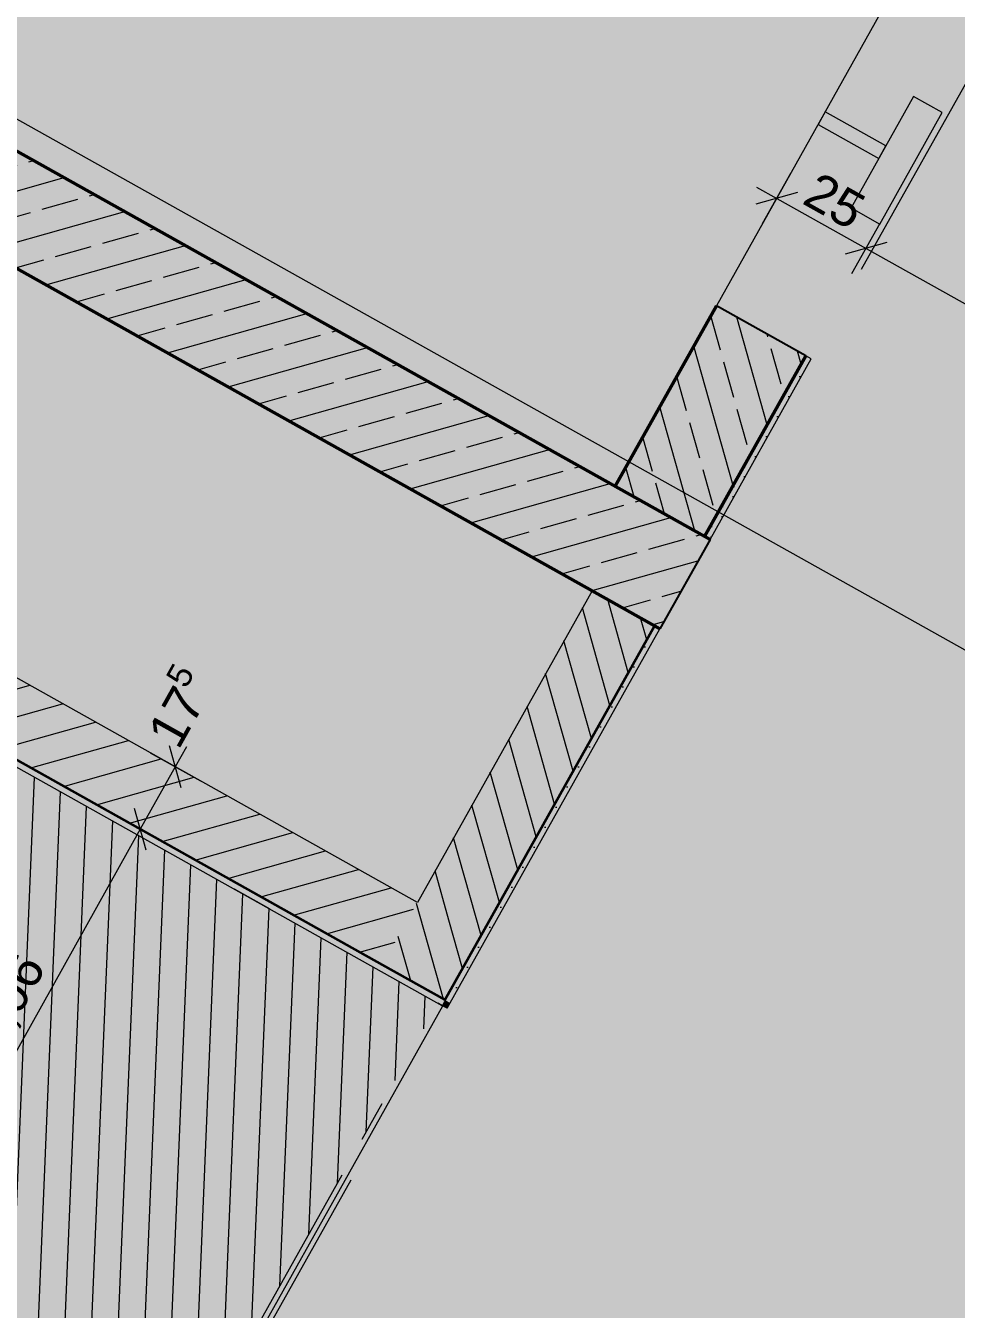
# Model space of a CAD drawing. Header units: metres. Extents: x -27.1 to 50.1, y 105.7 to 163.4.
# Drawn here: x -0.727 to 1.544, y 121.858 to 124.991 of the extents above; entities that cross this region are included whole.
import ezdxf

# ---------------------------------------------------------------- set-up
doc = ezdxf.new("R2010")
doc.units = ezdxf.units.M
doc.header["$MEASUREMENT"] = 0
for name, pattern in [('Punktlinie', [0.0035, 0, -0.0035]), ('Punktlinie_ eng', [0.00075, 0, -0.00075]), ('Strichlinie', [0.004, 0.003, -0.001]), ('Strichlinie-unter-Schnitt', [0.0024, 0.0016, -0.0008]), ('Strichlinie-über-Schnitt', [0.0023, 0.0008, -0.0015]), ('Strichpunktlinie', [0.006703, 0.003528, -0.001764, 0, -0.001411])]:
    doc.linetypes.add(name, pattern=pattern)
for name, color, linetype in [('00  Raster', 7, 'Continuous'), ('10  Wand Massiv', 7, 'Continuous'), ('10  Wand Massiv_Schnittschraffur', 7, 'Continuous'), ('10  Wand Massiv_Tür', 7, 'Continuous'), ('20  Decke Abhangdecke', 7, 'Continuous'), ('20  Decke Abhangdecke_Deckschraffur', 7, 'Continuous'), ('40  Bemaßung 1_ 50 Deckenspiegel', 7, 'Continuous'), ('50  NUF - Raumstempel', 7, 'Continuous'), ('Neubau_10  Treppen + Rampen', 7, 'Continuous')]:
    doc.layers.add(name, color=color, linetype=linetype)
doc.styles.add('ERSTELLTER_STIL_1', font='arial.ttf')
pattern_1 = [(15.73796, (0, 0), (-0.03254858, 0.11550147), []), (15.73796, (-0.01627, 0.05775), (-0.03254858, 0.11550147), [0.09, -0.03])]
pattern_2 = [(87.605446, (0, 0), (-0.02497817, 0.001044517), [0, -0.025])]
pattern_3 = [(105.737995, (0, 0), (0.062563284, 0.01763052), [])]

msp = doc.modelspace()

# ---------------------------------------------------------------- hatches: boundary and pattern name
at = {"layer": '10  Wand Massiv_Schnittschraffur', "linetype": 'Continuous', "lineweight": 0, "true_color": 0xffffff}
for points in [[(-1.7219, 124.9437), (0.6554, 123.6117), (0.9433, 123.737), (-1.5997, 125.1618)], [(0.959, 124.3071), (0.7121, 123.8665), (0.9302, 123.7443), (1.1771, 124.1849)], [(-2.1481, 124.183), (-2.2216, 124.0236), (0.1436, 122.6983), (0.2291, 122.851)], [(1.1771, 124.1849), (0.9302, 123.7443), (0.9433, 123.737), (1.1902, 124.1775)], [(-2.2216, 124.0236), (-2.2279, 124.0099), (0.2889, 122.5997), (0.2963, 122.6128)], [(0.9206, 123.7271), (0.808, 123.5262), (0.8211, 123.5189), (0.9433, 123.737)], [(0.9206, 123.7271), (0.6554, 123.6117), (0.808, 123.5262)], [(0.2291, 122.851), (0.3818, 122.7654), (0.808, 123.5262), (0.6554, 123.6117)], [(0.2963, 122.6128), (0.3093, 122.6054), (0.8211, 123.5189), (0.808, 123.5262)], [(0.2291, 122.851), (0.1436, 122.6983), (0.2963, 122.6128)], [(0.2963, 122.6128), (0.3818, 122.7654), (0.2291, 122.851)], [(0.2963, 122.6128), (0.2889, 122.5997), (0.302, 122.5924)], [(0.302, 122.5924), (0.3093, 122.6054), (0.2963, 122.6128)]]:
    msp.add_hatch(color=7, dxfattribs=at).paths.add_polyline_path(points)
at = {"layer": '10  Wand Massiv_Schnittschraffur', "linetype": 'Continuous', "lineweight": 13, "true_color": 0x000100}
h = msp.add_hatch(dxfattribs=at)
h.set_pattern_fill('Beton__Stahlbeton_0001', color=98, style=0, pattern_type=2)
h.set_pattern_definition(pattern_1)
h.paths.add_polyline_path([(-1.7219, 124.9437), (0.6554, 123.6117), (0.9433, 123.737), (-1.5997, 125.1618)])
h = msp.add_hatch(dxfattribs=at)
h.set_pattern_fill('Beton__Stahlbeton_0001', color=98, style=0, pattern_type=2)
h.set_pattern_definition([(105.73796, (0, 0), (0.11550147, 0.03254858), []), (105.73796, (-0.05775, -0.01627), (0.11550147, 0.03254858), [0.09, -0.03])])
h.paths.add_polyline_path([(0.959, 124.3071), (0.7121, 123.8665), (0.9302, 123.7443), (1.1771, 124.1849)])
h = msp.add_hatch(dxfattribs=at)
h.set_pattern_fill('MW_Kalksandstein_0001', color=98, style=0, pattern_type=2)
h.set_pattern_definition([(15.738, (0, 0), (-0.017630525, 0.062563282), [])])
h.paths.add_polyline_path([(-2.1481, 124.183), (-2.2216, 124.0236), (0.1436, 122.6983), (0.2291, 122.851)])
h = msp.add_hatch(dxfattribs=at)
h.set_pattern_fill('Gips_0001', color=98, style=0, pattern_type=2)
h.set_pattern_definition(pattern_2)
h.paths.add_polyline_path([(1.1771, 124.1849), (0.9302, 123.7443), (0.9433, 123.737), (1.1902, 124.1775)])
h = msp.add_hatch(dxfattribs=at)
h.set_pattern_fill('Gips_0001', color=98, style=0, pattern_type=2)
h.set_pattern_definition(pattern_2)
h.paths.add_polyline_path([(-2.2216, 124.0236), (-2.2279, 124.0099), (0.2889, 122.5997), (0.2963, 122.6128)])
h = msp.add_hatch(dxfattribs=at)
h.set_pattern_fill('Beton__Stahlbeton_0001', color=98, style=0, pattern_type=2)
h.set_pattern_definition(pattern_1)
h.paths.add_polyline_path([(0.9206, 123.7271), (0.808, 123.5262), (0.8211, 123.5189), (0.9433, 123.737)])
h = msp.add_hatch(dxfattribs=at)
h.set_pattern_fill('Beton__Stahlbeton_0001', color=98, style=0, pattern_type=2)
h.set_pattern_definition(pattern_1)
h.paths.add_polyline_path([(0.9206, 123.7271), (0.6554, 123.6117), (0.808, 123.5262)])
h = msp.add_hatch(dxfattribs=at)
h.set_pattern_fill('MW_Kalksandstein_0001', color=98, style=0, pattern_type=2)
h.set_pattern_definition(pattern_3)
h.paths.add_polyline_path([(0.2291, 122.851), (0.3818, 122.7654), (0.808, 123.5262), (0.6554, 123.6117)])
h = msp.add_hatch(dxfattribs=at)
h.set_pattern_fill('Gips_0001', color=98, style=0, pattern_type=2)
h.set_pattern_definition(pattern_2)
h.paths.add_polyline_path([(0.2963, 122.6128), (0.3093, 122.6054), (0.8211, 123.5189), (0.808, 123.5262)])
h = msp.add_hatch(dxfattribs=at)
h.set_pattern_fill('MW_Kalksandstein_0001', color=98, style=0, pattern_type=2)
h.set_pattern_definition(pattern_3)
h.paths.add_polyline_path([(0.2291, 122.851), (0.1436, 122.6983), (0.2963, 122.6128)])
h = msp.add_hatch(dxfattribs=at)
h.set_pattern_fill('MW_Kalksandstein_0001', color=98, style=0, pattern_type=2)
h.set_pattern_definition(pattern_3)
h.paths.add_polyline_path([(0.2963, 122.6128), (0.3818, 122.7654), (0.2291, 122.851)])
h = msp.add_hatch(dxfattribs=at)
h.set_pattern_fill('Gips_0001', color=98, style=0, pattern_type=2)
h.set_pattern_definition(pattern_2)
h.paths.add_polyline_path([(0.2963, 122.6128), (0.2889, 122.5997), (0.302, 122.5924)])
h = msp.add_hatch(dxfattribs=at)
h.set_pattern_fill('Gips_0001', color=98, style=0, pattern_type=2)
h.set_pattern_definition(pattern_2)
h.paths.add_polyline_path([(0.302, 122.5924), (0.3093, 122.6054), (0.2963, 122.6128)])
at = {"layer": '20  Decke Abhangdecke_Deckschraffur', "linetype": 'Continuous', "lineweight": 18, "true_color": 0xffd5aa}
h = msp.add_hatch(dxfattribs=at)
h.set_pattern_fill('Mauerwerk_0001', color=41, style=0, pattern_type=2)
h.set_pattern_definition([(87.605446, (0, 0), (-0.06494324, 0.002715745), [])])
h.paths.add_polyline_path([(-0.7365, 120.79), (0.2802, 122.6046), (-2.2279, 124.0099), (-3.2446, 122.1953)])
at = {"layer": 'Neubau_10  Treppen + Rampen', "linetype": 'Continuous', "lineweight": 0, "true_color": 0x8f8f8f}
msp.add_hatch(color=252, dxfattribs=at).paths.add_polyline_path([(-3.5879, 121.6135), (0.2748, 119.4492), (3.5582, 125.3093), (-0.3044, 127.4736)])

# ---------------------------------------------------------------- linework, layer by layer
at = {"layer": '00  Raster', "color": 7, "linetype": 'Strichpunktlinie', "lineweight": 13, "ltscale": 1000}
msp.add_line((2.2962, 123.0569), (-17.3132, 134.0441), dxfattribs=at)
at = {"layer": '10  Wand Massiv', "color": 7, "linetype": 'Continuous', "lineweight": 25, "ltscale": 1000}
msp.add_line((1.1771, 124.1849), (0.959, 124.3071), dxfattribs=at)
at = {"layer": '10  Wand Massiv', "color": 7, "linetype": 'Continuous', "lineweight": 50, "ltscale": 1000}
for p, q in [((0.9302, 123.7443), (1.1771, 124.1849)), ((0.6554, 123.6117), (0.808, 123.5262)), ((0.6554, 123.6117), (0.808, 123.5262)), ((0.808, 123.5262), (0.8211, 123.5189)), ((0.808, 123.5262), (0.8211, 123.5189))]:
    msp.add_line(p, q, dxfattribs=at)
at = {"layer": '10  Wand Massiv', "color": 7, "linetype": 'Continuous', "lineweight": 13, "ltscale": 1000}
msp.add_line((1.1902, 124.1775), (1.1771, 124.1849), dxfattribs=at)
at = {"layer": '10  Wand Massiv', "color": 7, "linetype": 'Continuous', "lineweight": 35, "ltscale": 1000}
for p, q in [((-2.2216, 124.0236), (0.1436, 122.6983)), ((0.3818, 122.7654), (0.808, 123.5262)), ((0.2963, 122.6128), (0.3818, 122.7654)), ((0.1436, 122.6983), (0.2963, 122.6128)), ((0.1436, 122.6983), (0.2963, 122.6128))]:
    msp.add_line(p, q, dxfattribs=at)
at = {"layer": '10  Wand Massiv', "color": 7, "linetype": 'Continuous', "lineweight": 50, "ltscale": 1000, "flags": 128}
for points in [[(0.9433, 123.737), (-1.5997, 125.1618)], [(-1.7219, 124.9437), (0.6554, 123.6117)], [(0.959, 124.3071), (0.7121, 123.8665)]]:
    msp.add_lwpolyline(points, dxfattribs=at)
at = {"layer": '10  Wand Massiv', "color": 7, "linetype": 'Strichlinie', "lineweight": 13, "ltscale": 1000, "flags": 128}
for points in [[(1.4402, 124.8181), (1.2877, 124.5459)], [(1.51, 124.779), (1.4402, 124.8181)], [(1.3575, 124.5068), (1.51, 124.779)], [(1.2877, 124.5459), (1.3575, 124.5068)]]:
    msp.add_lwpolyline(points, dxfattribs=at)
at = {"layer": '10  Wand Massiv', "color": 7, "linetype": 'Strichlinie-über-Schnitt', "lineweight": 13, "ltscale": 1000, "flags": 128}
msp.add_lwpolyline([(1.3554, 124.6667), (1.3725, 124.6972), (1.2242, 124.7803), (1.2071, 124.7498)], close=True, dxfattribs=at)
at = {"layer": '10  Wand Massiv', "color": 7, "linetype": 'Continuous', "lineweight": 13, "ltscale": 1000, "flags": 128}
for points in [[(0.2291, 122.851), (-2.1481, 124.183)], [(0.9433, 123.737), (1.1902, 124.1775)], [(-2.2279, 124.0099), (0.2889, 122.5997)], [(0.9433, 123.737), (0.9302, 123.7443)], [(0.6554, 123.6117), (0.2291, 122.851)], [(0.302, 122.5924), (0.8211, 123.5189)], [(0.302, 122.5924), (0.2889, 122.5997)]]:
    msp.add_lwpolyline(points, dxfattribs=at)
at = {"layer": '10  Wand Massiv', "color": 7, "linetype": 'Continuous', "lineweight": 25, "ltscale": 1000, "flags": 128}
for points in [[(0.9302, 123.7443), (0.7121, 123.8665)], [(0.9433, 123.737), (0.8211, 123.5189)]]:
    msp.add_lwpolyline(points, dxfattribs=at)
at = {"layer": '10  Wand Massiv_Tür', "color": 7, "linetype": 'Continuous', "lineweight": 18, "ltscale": 1000}
msp.add_line((1.4722, 125.2231), (0.959, 124.3071), dxfattribs=at)
at = {"layer": '10  Wand Massiv_Tür', "color": 7, "linetype": 'Strichlinie-über-Schnitt', "lineweight": 18, "ltscale": 1000}
msp.add_line((1.7034, 125.0935), (1.1902, 124.1775), dxfattribs=at)
at = {"layer": '10  Wand Massiv_Tür', "color": 7, "linetype": 'Continuous', "lineweight": 25, "ltscale": 1000}
msp.add_line((1.1771, 124.1849), (0.959, 124.3071), dxfattribs=at)
at = {"layer": '10  Wand Massiv_Tür', "color": 7, "linetype": 'Continuous', "lineweight": 13, "ltscale": 1000}
msp.add_line((1.1902, 124.1775), (1.1771, 124.1849), dxfattribs=at)
at = {"layer": '20  Decke Abhangdecke', "color": 7, "linetype": 'Strichlinie-unter-Schnitt', "lineweight": 18, "ltscale": 1000}
for p, q in [((-0.7365, 120.79), (0.2802, 122.6046)), ((0.302, 122.5924), (0.2802, 122.6046)), ((-0.7147, 120.7778), (0.302, 122.5924))]:
    msp.add_line(p, q, dxfattribs=at)
at = {"layer": '20  Decke Abhangdecke', "color": 7, "linetype": 'Strichpunktlinie', "lineweight": 13, "ltscale": 1000}
msp.add_line((-0.7256, 120.7839), (0.2911, 122.5985), dxfattribs=at)
at = {"layer": '20  Decke Abhangdecke', "color": 7, "linetype": 'Punktlinie_ eng', "lineweight": 13, "ltscale": 1000, "flags": 128}
msp.add_lwpolyline([(-0.7365, 120.79), (0.2802, 122.6046), (-2.2279, 124.0099), (-3.2446, 122.1953)], close=True, dxfattribs=at)
at = {"layer": '40  Bemaßung 1_ 50 Deckenspiegel', "color": 7, "linetype": 'Continuous', "lineweight": 13, "ltscale": 1000}
for p, q in [((1.0716, 124.5081), (1.1404, 124.6307)), ((1.157, 124.5838), (1.0549, 124.555)), ((1.0569, 124.5969), (1.106, 124.5694)), ((1.106, 124.5694), (1.3241, 124.4472)), ((1.2897, 124.3859), (1.3585, 124.5085)), ((1.3751, 124.4616), (1.273, 124.4328)), ((1.3241, 124.4472), (2.6568, 123.7005)), ((-0.3472, 123.1309), (-0.376, 123.233)), ((-0.3341, 123.231), (-0.3616, 123.182)), ((-0.4229, 123.2163), (-0.3002, 123.1476)), ((-0.3616, 123.182), (-0.4471, 123.0293)), ((-0.4327, 122.9782), (-0.4615, 123.0803)), ((-0.5085, 123.0637), (-0.3858, 122.9949)), ((-0.4471, 123.0293), (-0.9652, 122.1046))]:
    msp.add_line(p, q, dxfattribs=at)
at = {"layer": '50  NUF - Raumstempel', "color": 253, "linetype": 'Punktlinie', "lineweight": 18, "ltscale": 1000, "true_color": 0x9f9f9f, "flags": 128}
msp.add_lwpolyline([(0.4754, 119.8072), (-0.8573, 120.5539), (-0.7278, 120.7851), (-3.2446, 122.1953), (-2.2279, 124.0099), (0.302, 122.5924), (1.938, 125.5122), (3.2576, 124.7729)], dxfattribs=at)

# ---------------------------------------------------------------- texts
at = {"layer": '40  Bemaßung 1_ 50 Deckenspiegel', "color": 7, "linetype": 'Continuous', "lineweight": 13, "char_height": 0.09, "attachment_point": 7, "style": 'ERSTELLTER_STIL_1'}
for s, insert, width, rotation in [('\\A1;{\\pql;\\fArial|b0|i0|c0|p38;25}', (1.1642, 124.5574), 0.136595, 330.738), ('\\A1;{\\pql;\\fArial|b0|i0|c0|p38;1,06}', (-0.7804, 122.4713), 0.239452, 60.738)]:
    msp.add_mtext(s, dxfattribs=dict(at, insert=insert, width=width, rotation=rotation))
at = {"layer": '40  Bemaßung 1_ 50 Deckenspiegel', "color": 7, "linetype": 'Continuous', "lineweight": 13, "insert": (-0.3312, 123.2079), "char_height": 0.09, "attachment_point": 7, "rotation": 60.738, "style": 'ERSTELLTER_STIL_1'}
msp.add_mtext('\\A1;{\\pql;\\fArial|b0|i0|c0|p38;17\\fArial|b0|i0|c0|p38;\\A1{\\H.66x;\\S5^  ;}}', dxfattribs=at)

doc.saveas('drawing.dxf')
